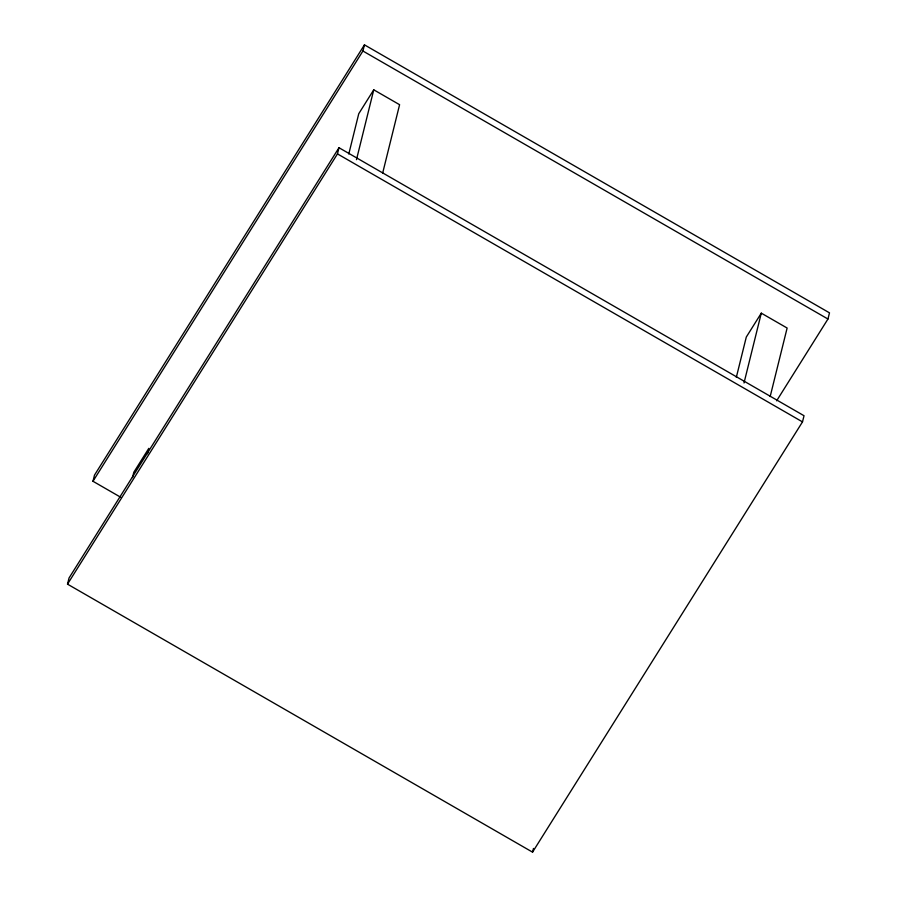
<?xml version="1.0" encoding="UTF-8"?>
<svg xmlns="http://www.w3.org/2000/svg" width="897" height="897" viewBox="0 0 897 897"><rect width="100%" height="100%" fill="white"/><g stroke="black" fill="none" stroke-linecap="round" stroke-linejoin="round"><path stroke-width="1.35" d="M67.51 584.149L69.047 577.982L338.988 147.725L804.026 415.726L802.501 421.893L532.549 852.15L67.51 584.149L337.463 153.892L338.988 147.725M120.904 497.375L92.974 481.274L94.499 475.107L364.451 44.85L829.49 312.851L827.953 319.018L776.645 400.802M132.476 477.63L133.81 472.259L148.801 448.365L147.478 453.736M92.974 481.274L362.915 51.017L364.451 44.85M348.787 154.004L358.755 113.717L373.757 89.812L399.591 104.702L382.638 173.199M356.479 159.655L373.757 89.812M532.549 852.15L533.468 848.45M736.325 377.345L746.293 337.048L761.295 313.154L787.129 328.033L770.175 396.53M744.005 382.985L761.295 313.154M362.915 51.017L827.953 319.018M337.463 153.892L802.501 421.893"/></g></svg>
